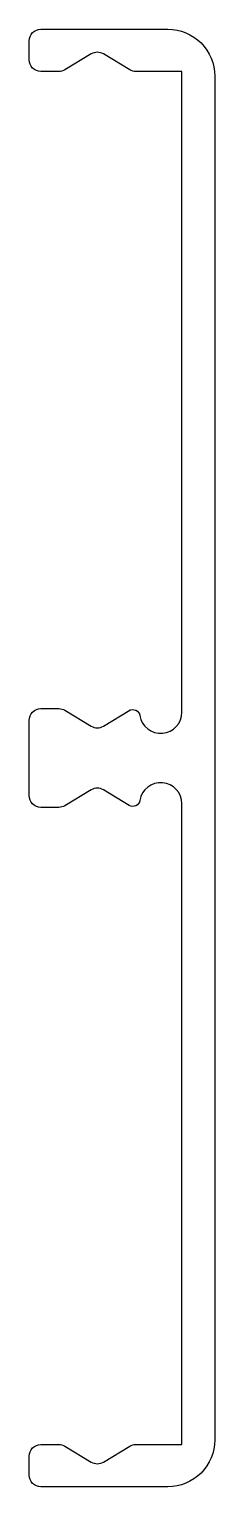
# Model space of a CAD drawing. Extents: x 183.9 to 191.8, y 187 to 249.
import ezdxf

# ---------------------------------------------------------------- set-up
doc = ezdxf.new("R2010")
doc.units = 0
doc.layers.get('0').update_dxf_attribs({"linetype": 'CONTINUOUS'})

msp = doc.modelspace()

# ---------------------------------------------------------------- linework, layer by layer
msp.add_lwpolyline([(188.138, 219.99, -0.530699), (188.589, 219.781, 0.923223), (190.377, 219.924), (190.377, 247.174), (188.416, 247.174, -0.135933), (188.158, 247.245), (187.034, 247.92, 0.276984), (186.52, 247.92), (185.396, 247.245, -0.135933), (185.139, 247.174), (184.377, 247.174, -0.414214), (183.877, 247.674), (183.877, 248.474, -0.414214), (184.377, 248.974), (189.777, 248.974, -0.414214), (191.777, 246.974), (191.777, 188.974, -0.414214), (189.777, 186.974), (184.377, 186.974, -0.414214), (183.877, 187.474), (183.877, 188.274, -0.414214), (184.377, 188.774), (185.139, 188.774, -0.135933), (185.396, 188.703), (186.52, 188.028, 0.276984), (187.034, 188.028), (188.158, 188.703, -0.135933), (188.416, 188.774), (190.377, 188.774), (190.377, 216.024, 0.923223), (188.589, 216.167, -0.530699), (188.138, 215.957), (187.034, 216.62, 0.276984), (186.52, 216.62), (185.396, 215.945, -0.135933), (185.139, 215.874), (184.377, 215.874, -0.414214), (183.877, 216.374), (183.877, 219.574, -0.414214), (184.377, 220.074), (185.139, 220.074, -0.135933), (185.396, 220.003), (186.52, 219.328, 0.276984), (187.034, 219.328), (188.158, 220.003)], format="xyb", close=True)

doc.saveas('drawing.dxf')
